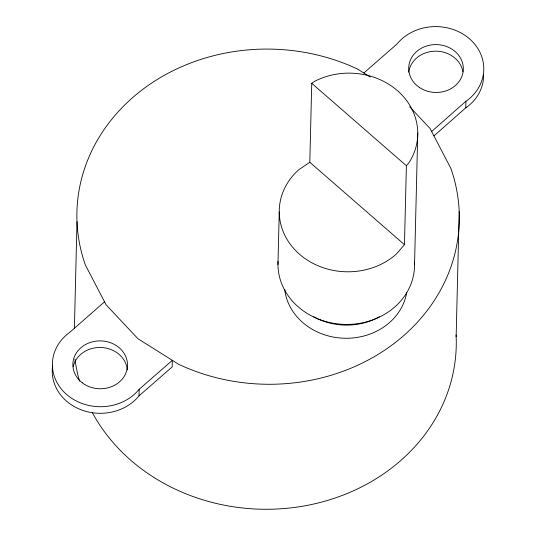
<?xml version="1.0" encoding="UTF-8"?>
<svg xmlns="http://www.w3.org/2000/svg" width="536" height="536" viewBox="0 0 536 536"><rect width="100%" height="100%" fill="white"/><g stroke="black" fill="none" stroke-linecap="round" stroke-linejoin="round"><path stroke-width="0.8" d="M74.397 328.427L77.003 221.763M139.032 395.849L139.192 389.27L172.337 360.333L172.177 366.912L139.032 395.849A47.811 41.895 1.4 0 1 82.591 410.321A47.811 41.895 1.4 0 1 52.622 365.706M277.956 264.57L279.243 211.941M309.808 162.267L311.738 83.321L314.934 81.157A68.3 59.851 1.4 0 1 397.444 90.664A68.3 59.851 1.4 0 1 408.834 162.917L406.389 165.738L404.459 244.684L396.144 254.265A68.3 59.851 1.4 0 1 299.557 254.265A68.3 59.851 1.4 0 1 298.927 169.617L309.808 162.267L404.459 244.684M414.542 264.57L417.758 132.988M456.143 336.595L459.198 211.599M433.966 135.883L465.797 107.79L465.952 101.21L466.508 100.909A47.811 41.895 1.4 0 0 468.457 37.935A47.811 41.895 1.4 0 0 396.962 44.059L363.823 73.003L357.559 69.057A191.238 167.587 1.4 0 0 146.187 86.866A191.238 167.587 1.4 0 0 85.338 264.945L106.128 304.843L137.953 338.732L178.649 364.299A191.238 167.587 1.4 0 0 390.014 346.49A191.238 167.587 1.4 0 0 450.87 168.411L430.08 128.519L409.705 106.825M104.547 301.815L69.66 332.407A47.811 41.895 1.4 0 0 67.69 395.374A47.811 41.895 1.4 0 0 139.192 389.27M431.634 131.508L465.952 101.21M465.797 107.79L466.347 107.488A47.811 41.895 1.4 0 0 483.613 74.524M363.823 73.003L370.155 76.976M311.738 83.321L406.389 165.738M414.469 262.111A68.3 59.851 1.4 0 1 346.223 324.427A68.3 59.851 1.4 0 1 278.037 261.293M456.069 334.96A191.238 167.587 1.4 0 1 311.496 504.517A191.238 167.587 1.4 0 1 92.373 412.707M79.509 381.203A191.238 167.587 1.4 0 1 74.993 359.1M406.67 292.663A61.473 53.868 1.4 0 1 344.367 338.243A61.473 53.868 1.4 0 1 284.703 289.36M408.727 72.152A27.323 23.939 1.4 0 1 435.493 51.168A27.323 23.939 1.4 0 1 462.896 71.824M73.204 366.698A27.323 23.939 1.4 0 1 101.672 347.516A27.323 23.939 1.4 0 1 127.273 369.873M379.421 316.749A61.473 53.868 1.4 0 1 313.64 316.749M419.681 87.629A27.323 23.939 1.4 0 0 463.151 71.496A27.323 23.939 1.4 0 0 425.229 46.478A27.323 23.939 1.4 0 0 419.681 87.629M82.276 382.805A27.323 23.939 1.4 0 0 127.005 369.532A27.323 23.939 1.4 0 0 91.274 342.142A27.323 23.939 1.4 0 0 82.276 382.805"/></g></svg>
